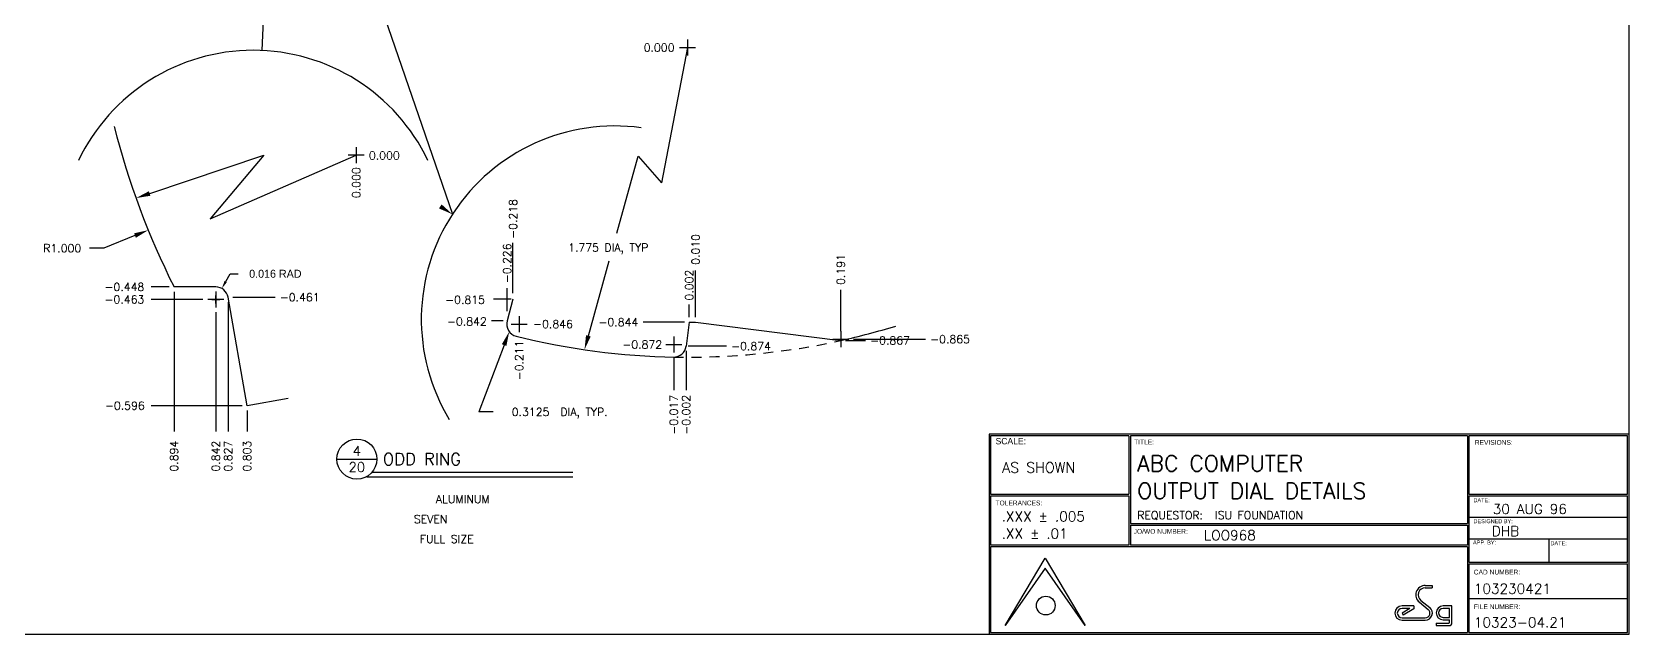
# Model space of a CAD drawing. Extents: x 0 to 33, y -2.3 to 21.
# Drawn here: x 13.04 to 33, y 0 to 7.53 of the extents above; entities that cross this region are included whole.
import ezdxf
from ezdxf.enums import TextEntityAlignment as Align

# ---------------------------------------------------------------- set-up
doc = ezdxf.new("R2010")
doc.units = 0
doc.header["$MEASUREMENT"] = 0
doc.linetypes.add('HIDDEN2', pattern=[0.1875, 0.125, -0.0625])
doc.layers.get('0').update_dxf_attribs({"linetype": 'CONTINUOUS'})
doc.layers.get('DEFPOINTS').update_dxf_attribs({"linetype": 'CONTINUOUS'})
for name, color, linetype in [('BORDER', 5, 'CONTINUOUS'), ('DIM', 1, 'CONTINUOUS'), ('HIDDEN2', 6, 'HIDDEN2'), ('OBJECT', 3, 'CONTINUOUS'), ('TEXT', 1, 'CONTINUOUS')]:
    doc.layers.add(name, color=color, linetype=linetype)
doc.styles.add('ROMANS', font='romans')
doc.styles.add('SIMPLEX', font='SIMPLEX')
doc.styles.add('TITLE', font='italic')
doc.dimstyles.get("Standard").update_dxf_attribs({"dimtxt": 0.1, "dimasz": 0.1, "dimexe": 0.1, "dimexo": 0.063, "dimgap": 0.1, "dimtad": 0, "dimtih": 1, "dimtoh": 1, "dimdec": 3, "dimlfac": 0.1, "dimzin": 0, "dimdsep": 46, "dimtxsty": 'SIMPLEX', "dimcen": 0.05, "dimclrd": 1, "dimclre": 1, "dimclrt": 1, "dimadec": 0, "dimazin": 0, "dimtfac": 0.8, "dimtdec": 3, "dimtofl": 0, "dimtmove": 2, "dimatfit": 3, "dimfxl": 1, "dimtolj": 1, "dimtzin": 0, "dimarcsym": 0})

# ---------------------------------------------------------------- blocks, each defined once
blk = doc.blocks.new('*D36')
at = {"color": 1, "linetype": 'ByBlock', "transparency": 16777216}
for p, q in [((15.46, 4.407), (15.513, 4.504)), ((15.513, 4.504), (15.613, 4.504)), ((15.335, 4.133), (15.335, 4.233)), ((15.285, 4.183), (15.385, 4.183))]:
    blk.add_line(p, q, dxfattribs=at)
blk.add_solid([(15.445, 4.415), (15.474, 4.399), (15.411, 4.32)], dxfattribs=at)
at = {"layer": 'DEFPOINTS', "color": 0, "linetype": 'ByBlock', "transparency": 16777216}
for p in [(15.411, 4.32), (15.335, 4.183)]:
    blk.add_point(p, dxfattribs=at)
at = {"color": 1, "linetype": 'ByBlock', "transparency": 16777216, "insert": (16.08, 4.504), "char_height": 0.1, "attachment_point": 5}
blk.add_mtext('\\A1;{0.016 RAD}', dxfattribs=at)
blk = doc.blocks.new('T-BLK')
for p, q in [((-7.8, 0.106), (-7.3, 0.949)), ((-7.3, 0.824), (-7.8, 0.106)), ((-7.3, 0.949), (-6.8, 0.106)), ((-6.8, 0.106), (-7.3, 0.824)), ((-2.547, 0.608), (-2.459, 0.608)), ((-2.459, 0.608), (-2.459, 0.578)), ((-2.603, 0.42), (-2.492, 0.332)), ((-2.547, 0.578), (-2.459, 0.578)), ((-2.689, 0.351), (-2.838, 0.351)), ((-2.739, 0.321), (-2.838, 0.321)), ((-2.739, 0.321), (-2.838, 0.263)), ((-2.838, 0.263), (-2.822, 0.237)), ((-2.838, 0.204), (-2.547, 0.204)), ((-2.689, 0.316), (-2.822, 0.237)), ((-2.689, 0.351), (-2.689, 0.316)), ((-2.621, 0.397), (-2.511, 0.308)), ((-2.214, 0.351), (-2.325, 0.351)), ((-2.244, 0.321), (-2.325, 0.321)), ((-2.325, 0.209), (-2.244, 0.209)), ((-2.244, 0.209), (-2.244, 0.321)), ((-2.214, 0.144), (-2.214, 0.351)), ((-2.838, 0.174), (-2.547, 0.174)), ((-2.411, 0.136), (-2.411, 0.106)), ((-2.411, 0.136), (-2.252, 0.136)), ((-2.411, 0.106), (-2.252, 0.106)), ((-2.325, 0.179), (-2.244, 0.179)), ((-2.244, 0.144), (-2.244, 0.179))]:
    blk.add_line(p, q)
blk.add_circle((-7.29, 0.356), 0.117)
for centre, radius, start, end in [((-2.547, 0.49), 0.119, 90, 231.3801), ((-2.547, 0.49), 0.0887, 90, 231.3801), ((-2.838, 0.263), 0.0887, 90, 270), ((-2.838, 0.263), 0.0587, 90, 270), ((-2.547, 0.263), 0.0887, 270, 51.3801), ((-2.547, 0.263), 0.0587, 270, 51.3801), ((-2.325, 0.265), 0.086, 90, 270), ((-2.325, 0.265), 0.056, 90, 270), ((-2.252, 0.144), 0.00793, 270, 0), ((-2.252, 0.144), 0.0379, 270, 0)]:
    blk.add_arc(centre, radius, start, end)
at = {"layer": 'BORDER'}
for p, q in [((-6.251, 2.48), (-6.251, 1.748)), ((-6.231, 2.48), (-6.231, 1.381)), ((-2.021, 2.48), (-2.021, 1.381)), ((-2.001, 2.48), (-2.001, 1.748)), ((-7.98, 1.748), (-6.251, 1.748)), ((-7.98, 1.728), (-6.251, 1.728)), ((-6.251, 1.728), (-6.251, 1.111)), ((-2.001, 1.748), (-0.02, 1.748)), ((-2.001, 1.728), (-0.02, 1.728)), ((-2.001, 1.728), (-2.001, 0.897)), ((-6.231, 1.381), (-2.021, 1.381)), ((-6.231, 1.361), (-2.021, 1.361)), ((-6.231, 1.361), (-6.231, 1.111)), ((-2.021, 1.361), (-2.021, 1.111)), ((-6.251, 1.111), (-7.98, 1.111)), ((-2.021, 1.091), (-7.98, 1.091)), ((-2.021, 1.111), (-6.231, 1.111)), ((-2.021, 1.091), (-2.021, 0.02)), ((-2.001, 0.897), (-0.02, 0.897)), ((-2.001, 0.877), (-0.02, 0.877)), ((-2.001, 0.877), (-2.001, 0.02))]:
    blk.add_line(p, q, dxfattribs=at)
for points in [[(0, 0), (0, 2.5), (-8, 2.5), (-8, 0), (0, 0)], [(-6.251, 2.48), (-7.98, 2.48), (-7.98, 1.748)], [(-2.021, 2.48), (-6.231, 2.48)], [(-0.02, 1.748), (-0.02, 2.48), (-2.001, 2.48)], [(-7.98, 1.728), (-7.98, 1.111)], [(-0.02, 0.897), (-0.02, 1.728)], [(-7.98, 1.091), (-7.98, 0.02), (-2.021, 0.02)], [(-0.02, 0.02), (-0.02, 0.877)], [(-2.001, 0.02), (-0.02, 0.02)]]:
    blk.add_lwpolyline(points, dxfattribs=at)
at = {"layer": 'TEXT', "color": 2}
for p, q in [((-0.02, 1.456), (-2.001, 1.456)), ((-2.001, 1.191), (-0.02, 1.191)), ((-1.001, 1.191), (-1.001, 0.897)), ((-2.001, 0.444), (-0.02, 0.444))]:
    blk.add_line(p, q, dxfattribs=at)
at = {"style": 'SIMPLEX'}
for s, height, p in [('.XXX %%P .005', 0.125, (-7.841, 1.408)), ('REQUESTOR:', 0.1, (-6.148, 1.436)), ('.XX %%P .01', 0.125, (-7.841, 1.194))]:
    blk.add_text(s, height=height, dxfattribs=at).set_placement(p)
for tag, p, height in [('FLINE_TITLE', (-6.147, 2.034), 0.2), ('DWG_:_ACT', (-7.836, 2.018), 0.13), ('SLINE_TITLE', (-6.147, 1.69), 0.2), ('DATE', (-1.704, 1.501), 0.125), ('REQUESTOR', (-5.176, 1.436), 0.1), ('J.O.N.', (-5.314, 1.174), 0.125), ('DESN', (-1.715, 1.225), 0.125), ('CAD_NUMBER', (-1.94, 0.505), 0.125), ('FILE_NUMBER', (-1.94, 0.084), 0.125)]:
    blk.add_attdef(tag, p, '', height=height, dxfattribs=at)
at = {"color": 7, "style": 'TITLE', "flags": 2}
for tag, p, height in [('TOP_LINE_LOGO', (-6.698, 0.767), 0.17), ('BOTTOM_LINE_LOGO', (-6.693, 0.147), 0.125)]:
    blk.add_attdef(tag, p, '', height=height, dxfattribs=at)
at = {"style": 'SIMPLEX', "flags": 2}
for tag, p, height in [('FIRST_LOGO_LINE', (-6.691, 0.542), 0.1), ('SECOND_LOGO_LINE', (-6.692, 0.384), 0.085)]:
    blk.add_attdef(tag, p, '', height=height, dxfattribs=at)
at = {"layer": 'TEXT'}
for s, height, p in [('SCALE:', 0.08, (-7.918, 2.372)), ('TITLE:', 0.06, (-6.186, 2.371)), ('REVISIONS:', 0.06, (-1.928, 2.366)), ('TOLERANCES:', 0.06, (-7.919, 1.609)), ('DATE:', 0.05, (-1.945, 1.648)), ('DESIGNED BY:', 0.05, (-1.945, 1.386)), ('JO/WO NUMBER:', 0.06, (-6.192, 1.254)), ('APP. BY:', 0.05, (-1.95, 1.12)), ('DATE:', 0.05, (-0.982, 1.11)), ('CAD NUMBER:', 0.06, (-1.941, 0.745)), ('FILE NUMBER:', 0.06, (-1.94, 0.312))]:
    blk.add_text(s, height=height, dxfattribs=at).set_placement(p)
blk = doc.blocks.new('P-TITLE')
at = {"layer": 'OBJECT'}
for p, q in [((-1.562, -0.638), (-1.062, -0.638)), ((1.387, -0.862), (-1.188, -0.862)), ((-1.113, -0.8), (1.387, -0.8))]:
    blk.add_line(p, q, dxfattribs=at)
blk.add_circle((-1.312, -0.638), 0.25, dxfattribs=at)
at = {"layer": 'OBJECT', "style": 'ROMANS'}
for tag, p in [('NO.', (-1.312, -0.538)), ('PAGE', (-1.312, -0.738))]:
    blk.add_attdef(tag, text='', height=0.12, dxfattribs=at).set_placement(p, align=Align.MIDDLE)
for tag, p, height in [('DESCRIPTION', (-0.988, -0.712), 0.15), ('MATERIAL', (-0.325, -1.188), 0.1), ('#_REQUIRED', (-0.6, -1.438), 0.1), ('SCALE', (-0.525, -1.688), 0.1)]:
    blk.add_attdef(tag, p, '', height=height, dxfattribs=at)
at = {"layer": 'OBJECT', "style": 'ROMANS', "flags": 2}
for tag, p in [('MATERIAL:', (-1.163, -1.188)), ('REQD:', (-1.163, -1.438)), ('SCALE:', (-1.163, -1.688))]:
    blk.add_attdef(tag, p, '', height=0.1, dxfattribs=at)

msp = doc.modelspace()

# ---------------------------------------------------------------- linework, layer by layer
at = {"layer": 'BORDER'}
for p, q in [((33, 0), (33, 21)), ((0, 0), (33, 0))]:
    msp.add_line(p, q, dxfattribs=at)
at = {"layer": 'DEFPOINTS', "color": 0, "linetype": 'ByBlock'}
msp.add_point((14.49163, 5.05002), dxfattribs=at)
at = {"layer": 'DIM', "color": 1}
for p, q in [((17.14952, 8.58031), (18.29269, 5.24891)), ((14.50915, 5.50831), (15.93442, 5.98598)), ((15.26658, 5.19019), (17.09029, 5.98598)), ((15.93442, 5.98598), (15.26658, 5.19019)), ((20.34724, 5.01297), (20.61346, 5.97527)), ((20.61346, 5.97527), (20.9072, 5.63977)), ((19.99206, 3.72909), (20.25138, 4.66646)), ((18.93922, 3.61294), (18.62269, 2.7769)), ((18.80269, 2.7769), (18.62269, 2.7769))]:
    msp.add_line(p, q, dxfattribs=at)
at = {"layer": 'DIM'}
for p, q in [((15.94262, 7.99824), (15.91133, 7.29646)), ((21.23297, 7.43295), (21.23297, 7.23295)), ((21.23297, 7.43295), (21.23297, 7.23295)), ((21.23297, 7.43295), (21.23297, 7.23295)), ((21.23297, 7.33295), (20.9072, 5.63977)), ((21.13297, 7.33295), (21.33297, 7.33295)), ((21.13297, 7.33295), (21.33297, 7.33295)), ((21.13297, 7.33295), (21.33297, 7.33295)), ((17.09029, 6.08598), (17.09029, 5.88598)), ((17.19029, 5.98598), (16.99029, 5.98598)), ((19.04918, 4.26356), (19.04918, 4.8902)), ((21.33335, 3.96028), (21.33335, 4.54434)), ((14.75332, 4.33967), (14.52774, 4.33967)), ((14.81332, 4.27967), (14.81332, 2.5326)), ((15.3351, 4.28342), (15.3351, 4.08342)), ((15.549, 4.2104), (16.07894, 4.2104)), ((18.97643, 4.03718), (18.97643, 4.32662)), ((23.1475, 3.78646), (23.1475, 4.30527)), ((15.1751, 4.18342), (14.52774, 4.18342)), ((15.4351, 4.18342), (15.2351, 4.18342)), ((15.3351, 4.02342), (15.3351, 2.5326)), ((15.489, 4.1504), (15.489, 2.5326)), ((19.02639, 4.18778), (18.80857, 4.18778)), ((21.25274, 3.96028), (21.25274, 4.12135)), ((18.92712, 3.91626), (18.7816, 3.91626)), ((19.02735, 3.87582), (19.22735, 3.87582)), ((19.12735, 3.97582), (19.12735, 3.77582)), ((21.19274, 3.90028), (20.67593, 3.90028)), ((20.95972, 3.6195), (21.15972, 3.6195)), ((21.05972, 3.7195), (21.05972, 3.5195)), ((21.71873, 3.59988), (21.23993, 3.59988)), ((23.0475, 3.68646), (23.2475, 3.68646)), ((23.1475, 3.78646), (23.1475, 3.58646)), ((23.20554, 3.67096), (23.45517, 3.67096)), ((23.3075, 3.68646), (24.20517, 3.68646)), ((21.05972, 3.4595), (21.05972, 3.04996)), ((21.21473, 3.53988), (21.21473, 3.04996)), ((15.66664, 2.85498), (14.52774, 2.85498)), ((15.72664, 2.79498), (15.72664, 2.5326))]:
    msp.add_line(p, q, dxfattribs=at)
at = {"layer": 'DIM', "color": 1, "linetype": 'ByBlock'}
for p, q in [((13.9363, 4.82419), (13.7563, 4.82419)), ((14.32489, 4.98221), (13.9363, 4.82419))]:
    msp.add_line(p, q, dxfattribs=at)
at = {"layer": 'DIM', "color": 1}
for points in [[(14.49961, 5.53676), (14.51868, 5.47987), (14.33848, 5.45111)], [(18.12531, 5.32158), (18.15793, 5.37194), (18.29269, 5.24891)], [(18.91116, 3.62356), (18.96727, 3.60232), (19.00295, 3.78128)], [(20.02097, 3.72109), (19.96314, 3.73709), (19.94406, 3.55561)]]:
    msp.add_solid(points, dxfattribs=at)
at = {"layer": 'DIM', "color": 1, "linetype": 'ByBlock'}
msp.add_solid([(14.33619, 4.95442), (14.31359, 5.01), (14.49163, 5.05002)], dxfattribs=at)
at = {"layer": 'HIDDEN2'}
msp.add_arc((21.23297, 12.33778), 8.87625, 268.861539, 282.460886, dxfattribs=at)
at = {"layer": 'OBJECT'}
for p, q in [((15.33502, 4.33967), (14.81332, 4.33967)), ((15.72664, 2.85498), (15.489, 4.2104)), ((19.04918, 4.18778), (18.97643, 3.91626)), ((21.25274, 3.90028), (21.21473, 3.59988)), ((21.25274, 3.90028), (21.33335, 3.90028)), ((21.33335, 3.90028), (23.14554, 3.67096)), ((16.24041, 2.94557), (15.72664, 2.85498))]:
    msp.add_line(p, q, dxfattribs=at)
for centre, radius, start, end in [((23.755, 8.81698), 10, 194.309606, 206.598236), ((15.3351, 4.18342), 0.15625, 9.944307, 90.0305), ((19.12735, 3.87582), 0.15625, 164.999959, 256.026672), ((21.23297, 12.33778), 8.87625, 282.478397, 287.041662), ((21.23297, 12.33778), 8.87625, 256.026672, 268.973257), ((21.05972, 3.6195), 0.15625, 268.861539, 352.788041), ((23.1475, 3.68646), 0.01562, 262.788041, 282.478397)]:
    msp.add_arc(centre, radius, start, end, dxfattribs=at)
at = {"layer": 'TEXT'}
for centre, start, end in [((15.80362, 4.88003), 25.475408, 154.524592), ((20.32286, 3.93393), 82.151839, 211.201022)]:
    msp.add_arc(centre, 2.41883, start, end, dxfattribs=at)

# ---------------------------------------------------------------- block references
at = {"layer": 'DIM'}
ref = msp.add_blockref('T-BLK', (33, 0), dxfattribs=at)
ref.add_attrib('FLINE_TITLE', 'ABC COMPUTER', (26.85303, 2.03411), dxfattribs={"layer": '0', "height": 0.2, "style": 'SIMPLEX'})
ref.add_attrib('SLINE_TITLE', 'OUTPUT DIAL DETAILS', (26.85303, 1.69047), dxfattribs={"layer": '0', "height": 0.2, "style": 'SIMPLEX'})
ref.add_attrib('DWG_:_ACT', 'AS SHOWN', (25.16449, 2.01752), dxfattribs={"layer": '0', "height": 0.13, "style": 'SIMPLEX'})
ref.add_attrib('CAD_NUMBER', '103230421', (31.05971, 0.50496), dxfattribs={"layer": '0', "height": 0.125, "style": 'SIMPLEX'})
ref.add_attrib('FILE_NUMBER', '10323-04.21', (31.0604, 0.08357), dxfattribs={"layer": '0', "height": 0.125, "style": 'SIMPLEX'})
ref.add_attrib('REQUESTOR', 'ISU FOUNDATION', (27.82411, 1.43635), dxfattribs={"layer": '0', "height": 0.1, "style": 'SIMPLEX'})
ref.add_attrib('J.O.N.', 'LOO968', (27.68613, 1.17365), dxfattribs={"layer": '0', "height": 0.125, "style": 'SIMPLEX'})
ref.add_attrib('DATE', '30 AUG 96', (31.29587, 1.50114), dxfattribs={"layer": '0', "height": 0.125, "style": 'SIMPLEX'})
ref.add_attrib('DESN', 'DHB', (31.28486, 1.22517), dxfattribs={"layer": '0', "height": 0.125, "style": 'SIMPLEX'})
at = {"layer": 'OBJECT'}
ref = msp.add_blockref('P-TITLE', (18.41112, 2.82563), dxfattribs=at)
ref.add_attrib('SCALE', 'FULL SIZE', (17.88612, 1.13813), dxfattribs={"height": 0.1, "style": 'ROMANS'})
ref.add_attrib('#_REQUIRED', 'SEVEN', (17.81112, 1.38765), dxfattribs={"height": 0.1, "style": 'ROMANS'})
ref.add_attrib('MATERIAL', 'ALUMINUM', (18.08612, 1.63813), dxfattribs={"height": 0.1, "style": 'ROMANS'})
ref.add_attrib('NO.', '4', dxfattribs={"height": 0.12, "style": 'ROMANS'}).set_placement((17.09862, 2.28813), align=Align.MIDDLE)
ref.add_attrib('DESCRIPTION', 'ODD RING', (17.42362, 2.11313), dxfattribs={"height": 0.15, "style": 'ROMANS'})
ref.add_attrib('PAGE', '20', dxfattribs={"height": 0.12, "style": 'ROMANS'}).set_placement((17.09862, 2.08813), align=Align.MIDDLE)

# ---------------------------------------------------------------- texts
at = {"layer": 'DIM', "style": 'SIMPLEX'}
for s, p in [('0.000', (21.06905, 7.28295)), ('0.000', (17.63471, 5.93324)), ('-0.815', (18.6999, 4.12953)), ('-0.842', (18.72289, 3.85801)), ('-0.846', (19.79883, 3.82582)), ('-0.844', (20.61593, 3.85028)), ('-0.872', (20.91452, 3.5695)), ('-0.874', (22.27386, 3.54988))]:
    msp.add_text(s, height=0.1, dxfattribs=at).set_placement(p, align=Align.RIGHT)
for s, p in [('0.000', (17.14028, 5.45042)), ('-0.218', (19.10047, 4.94195)), ('-0.226', (19.02643, 4.38662)), ('0.010', (21.38335, 4.61644)), ('0.191', (23.1975, 4.36527)), ('0.002', (21.30274, 4.1696)), ('-0.211', (19.17735, 3.17313))]:
    msp.add_text(s, height=0.1, rotation=90, dxfattribs=at).set_placement(p)
at = {"layer": 'DIM', "color": 1, "linetype": 'ByBlock', "style": 'SIMPLEX'}
msp.add_text('R1.000', height=0.1, dxfattribs=at).set_placement((13.41583, 4.82419), align=Align.MIDDLE_CENTER)
at = {"layer": 'DIM', "style": 'SIMPLEX'}
for s, p in [('1.775 DIA, TYP', (19.73932, 4.78212)), ('-0.448', (13.94539, 4.28967)), ('-0.463', (13.94539, 4.13342)), ('-0.461', (16.13592, 4.1604)), ('-0.867', (23.51517, 3.62096)), ('-0.865', (24.26517, 3.63646)), ('-0.596', (13.95015, 2.80498))]:
    msp.add_text(s, height=0.1, dxfattribs=at).set_placement(p)
at = {"layer": 'DIM', "color": 1, "style": 'SIMPLEX'}
msp.add_text('0.3125  DIA, TYP.', height=0.1, dxfattribs=at).set_placement((20.23397, 2.7769), align=Align.MIDDLE_RIGHT)
at = {"layer": 'DIM', "style": 'SIMPLEX'}
for s, p in [('-0.017', (21.10972, 2.98996)), ('-0.002', (21.26473, 2.98996)), ('0.894', (14.86332, 2.417)), ('0.842', (15.3851, 2.417)), ('0.827', (15.539, 2.417)), ('0.803', (15.77664, 2.417))]:
    msp.add_text(s, height=0.1, rotation=90, dxfattribs=at).set_placement(p, align=Align.RIGHT)

# ---------------------------------------------------------------- dimensions: what is measured, and where the dimension line sits
at = {"layer": 'DIM'}
dim = msp.add_radius_dim(center=(15.3351, 4.18342), mpoint=(15.4111, 4.31994), text='{0.016 RAD}', dimstyle='Standard', override={"dimdec": 4, "dimtxsty": 'Standard', "dimtdec": 4, "dimtmove": 0}, dxfattribs=at)
dim.commit()
dim.dimension.update_dxf_attribs({"geometry": '*D36', "text_midpoint": (16.08005, 4.50369)})

doc.saveas('drawing.dxf')
